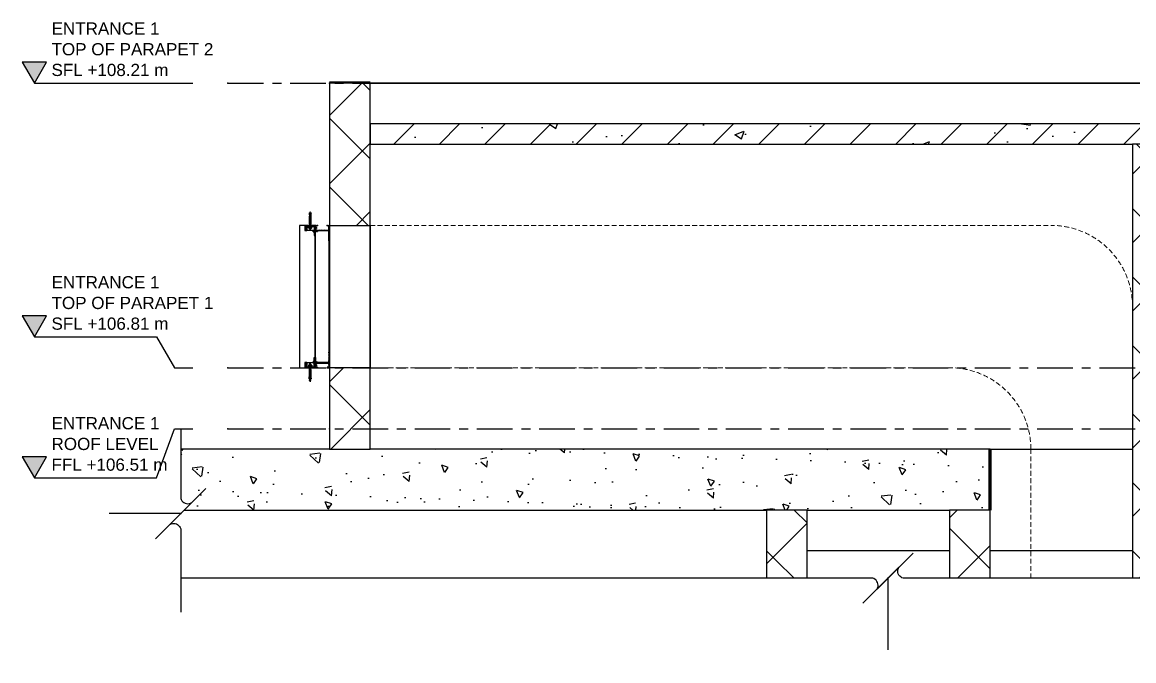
# Model space of a CAD drawing. Header units: millimetres. Extents: x -187664 to 435448, y -313239 to 299894.
# Drawn here: x 180851 to 186319, y 142500 to 145641 of the extents above; entities that cross this region are included whole.
import ezdxf

# ---------------------------------------------------------------- set-up
doc = ezdxf.new("R2010")
doc.units = ezdxf.units.MM
doc.set_wipeout_variables(frame=1)
for name, pattern in [('CENTER', [2, 1.25, -0.25, 0.25, -0.25]), ('DPA_Hidden 100', [7.2, 4.7, -2.5]), ('TA_GL_000.70000', [1.925, 0.7, -0.175, 0.175, -0.175, 0.7]), ('TA_HL_001.00000', [6.5, 3.55, -2.95])]:
    doc.linetypes.add(name, pattern=pattern)
doc.layers.add('000 - 0_SYM_DWG_BREAKER_DEF_SUB', color=7, linetype='Continuous', plot=False)
doc.layers.add('010 - ASPG_ACCESSORIES_DEF_SUB', color=7, linetype='Continuous', plot=False)
for name, color, linetype in [('000 - 0_SYM_DWG_BREAKER_MAIN_COLOR_1', 7, 'Continuous'), ('000 - 0_SYM_DWG_BREAKER_WIPEOUT_', 7, 'Continuous'), ('000 - 0_SYM_DWG_GRIDLINE_MAIN_COLOR_251', 7, 'Continuous'), ('000 - 0_SYM_DWG_LEVEL_MAIN_COLOR_2', 7, 'Continuous'), ('000 - 0_SYM_DWG_LEVEL_TEXT', 7, 'Continuous'), ('000 - CONCRETE_COL_HATCH_', 7, 'Continuous'), ('000 - CONCRETE_PRECAST_MAIN_COLOR_1', 7, 'Continuous'), ('000 - CONCRETE_PRECAST_WIPEOUT_', 7, 'Continuous'), ('000 - EXISTING_CONCRETE_CUT_COLOR_1', 7, 'Continuous'), ('000 - EXISTING_CONCRETE_CUT_COLOR_5', 7, 'Continuous'), ('000 - EXISTING_CONCRETE_MAIN_COLOR_1', 7, 'Continuous'), ('000 - GRID', 7, 'CENTER'), ('000 - STRUCTURE_STEEL_ACCESORIES_MAIN_COLOR_2', 7, 'Continuous'), ('000 - STRUCTURE_STEEL_ACCESORIES_WIPEOUT_', 7, 'Continuous'), ('010 - ASPG_ACCESSORIES_HATCH_', 7, 'Continuous'), ('010 - ASPG_ACCESSORIES_MAIN_COLOR_1', 7, 'Continuous'), ('010 - ASPG_ACCESSORIES_SUB_COLOR_2', 7, 'Continuous'), ('010 - ASPG_ACCESSORIES_SUB_COLOR_3', 7, 'Continuous'), ('010 - ASPG_ACCESSORIES_SYMBOL_', 7, 'Continuous'), ('010 - ASPG_EXTR_MAIN_COLOR_2', 7, 'Continuous'), ('010 - ASPG_EXTR_WIPEOUT_', 7, 'Continuous'), ('010 - ASPG_FASTERN_HIDDEN_', 7, 'Continuous'), ('010 - ASPG_FASTERN_MAIN_COLOR_1', 7, 'Continuous'), ('010 - ASPG_FASTERN_SUB_COLOR_1', 7, 'Continuous'), ('010 - ASPG_FASTERN_SUB_COLOR_2', 7, 'Continuous'), ('010 - ASPG_FASTERN_SYMBOL_', 7, 'Continuous'), ('010 - ASPG_FRAMING_CUT_COLOR_4', 7, 'Continuous'), ('010 - ASPG_FRAMING_HATCH_', 7, 'Continuous'), ('010 - ASPG_FRAMING_SUB_COLOR_2', 7, 'Continuous'), ('010 - ASPG_FRAMING_WIPEOUT_', 7, 'Continuous')]:
    doc.layers.add(name, color=color, linetype=linetype)
for name, color, linetype, lineweight in [('A-DETL', 7, 'Continuous', 70), ('A-FLOR-FNSH', 7, 'Continuous', 70), ('A-WALL', 7, 'Continuous', 35), ('SCREW', 7, 'Continuous', 5)]:
    doc.layers.add(name, color=color, linetype=linetype, lineweight=lineweight)
doc.styles.add('Arial_1', font='arial.ttf', dxfattribs={"height": 250})
doc.styles.add('TA', font='', dxfattribs={"height": 4.5})
doc.styles.get('TA').set_extended_font_data('Cordia New')
pattern_1 = [(45, (0, -114.67), (-168.38, 168.38), []), (135, (0, -114.67), (-168.38, -168.38), [])]

# ---------------------------------------------------------------- blocks, each defined once
blk = doc.blocks.new('*U5728')
at = {"layer": '000 - 0_SYM_DWG_LEVEL_MAIN_COLOR_2'}
blk.add_hatch(color=7, dxfattribs=at).paths.add_polyline_path([(-44.63, -6.91), (-47.62, -12.09), (-50.61, -6.91)])
at = {"color": 7}
blk.add_point((0, 0), dxfattribs=at)
at = {"layer": '000 - 0_SYM_DWG_GRIDLINE_MAIN_COLOR_251', "color": 7}
blk.add_lwpolyline([(-47.62, -12.09), (-17.62, -12.09), (-13.12, 0), (-8.62, 0)], dxfattribs=at)
at = {"layer": '000 - 0_SYM_DWG_LEVEL_MAIN_COLOR_2', "color": 7, "lineweight": 25}
for p, q in [((-44.63, -6.91), (-50.61, -6.91)), ((-50.61, -6.91), (-47.62, -12.09)), ((-47.62, -12.09), (-44.63, -6.91))]:
    blk.add_line(p, q, dxfattribs=at)
at = {"layer": '000 - 0_SYM_DWG_LEVEL_TEXT', "color": 7, "style": 'Arial_1'}
for tag, p in [('LV_NAME_1', (-43.4, -0.16)), ('LV_NAME_2', (-43.41, -5.25)), ('LV_NAME_3', (-43.42, -10.34))]:
    blk.add_attdef(tag, p, '', height=3, dxfattribs=at)
blk = doc.blocks.new('*U5727')
at = {"layer": '000 - 0_SYM_DWG_LEVEL_MAIN_COLOR_2'}
blk.add_hatch(color=7, dxfattribs=at).paths.add_polyline_path([(-44.63, 12.77), (-47.62, 7.6), (-50.61, 12.77)])
at = {"color": 7}
blk.add_point((0, 0), dxfattribs=at)
at = {"layer": '000 - 0_SYM_DWG_GRIDLINE_MAIN_COLOR_251', "color": 7}
blk.add_lwpolyline([(-47.62, 7.6), (-17.62, 7.6), (-13.12, 0), (-8.62, 0)], dxfattribs=at)
at = {"layer": '000 - 0_SYM_DWG_LEVEL_MAIN_COLOR_2', "color": 7, "lineweight": 25}
for p, q in [((-44.63, 12.77), (-50.61, 12.77)), ((-50.61, 12.77), (-47.62, 7.6)), ((-47.62, 7.6), (-44.63, 12.77))]:
    blk.add_line(p, q, dxfattribs=at)
at = {"layer": '000 - 0_SYM_DWG_LEVEL_TEXT', "color": 7, "style": 'Arial_1'}
for tag, p in [('LV_NAME_1', (-43.4, 19.52)), ('LV_NAME_2', (-43.41, 14.43)), ('LV_NAME_3', (-43.42, 9.34))]:
    blk.add_attdef(tag, p, '', height=3, dxfattribs=at)
blk = doc.blocks.new('*U5726')
at = {"layer": '000 - 0_SYM_DWG_LEVEL_MAIN_COLOR_2'}
blk.add_hatch(color=7, dxfattribs=at).paths.add_polyline_path([(-44.63, 5.18), (-47.62, 0), (-50.61, 5.18)])
at = {"color": 7}
blk.add_point((0, 0), dxfattribs=at)
at = {"layer": '000 - 0_SYM_DWG_GRIDLINE_MAIN_COLOR_251', "color": 7}
blk.add_lwpolyline([(-47.62, 0), (-17.62, 0), (-13.12, 0), (-8.62, 0)], dxfattribs=at)
at = {"layer": '000 - 0_SYM_DWG_LEVEL_MAIN_COLOR_2', "color": 7, "lineweight": 25}
for p, q in [((-44.63, 5.18), (-50.61, 5.18)), ((-50.61, 5.18), (-47.62, 0)), ((-47.62, 0), (-44.63, 5.18))]:
    blk.add_line(p, q, dxfattribs=at)
at = {"layer": '000 - 0_SYM_DWG_LEVEL_TEXT', "color": 7, "style": 'Arial_1'}
for tag, p in [('LV_NAME_1', (-43.4, 11.92)), ('LV_NAME_2', (-43.41, 6.83)), ('LV_NAME_3', (-43.42, 1.74))]:
    blk.add_attdef(tag, p, '', height=3, dxfattribs=at)
blk = doc.blocks.new('*U5652')
at = {"layer": '000 - 0_SYM_DWG_GRIDLINE_MAIN_COLOR_251', "color": 7, "linetype": 'ByBlock', "ltscale": 5}
blk.add_line((10, 0), (-134, 0), dxfattribs=at)
at = {"layer": '000 - 0_SYM_DWG_GRIDLINE_MAIN_COLOR_251', "color": 7}
blk.add_point((0, 0), dxfattribs=at)
at = {"color": 7, "style": 'TA', "flags": 1}
blk.add_attdef('LOCATION', (6, -6), '', height=4.5, rotation=270, dxfattribs=at)
blk = doc.blocks.new('W-1-PP18-ST-ENT1_20260612-020548_SECTION_B1_DIMS')
at = {"color": 7, "xscale": 20, "yscale": 20, "zscale": 20}
for name, p, values in [('*U5726', (-9189.7, 108210), {'LV_NAME_1': 'ENTRANCE 1', 'LV_NAME_2': 'TOP OF PARAPET 2', 'LV_NAME_3': 'SFL +108.21 m'}), ('*U5727', (-9189.7, 106810), {'LV_NAME_1': 'ENTRANCE 1', 'LV_NAME_2': 'TOP OF PARAPET 1', 'LV_NAME_3': 'SFL +106.81 m'}), ('*U5728', (-9189.7, 106510), {'LV_NAME_1': 'ENTRANCE 1', 'LV_NAME_2': 'ROOF LEVEL', 'LV_NAME_3': 'FFL +106.51 m'})]:
    blk.add_blockref(name, p, dxfattribs=at).add_auto_attribs(values)
at = {"layer": '000 - GRID', "color": 7, "linetype": 'TA_GL_000.70000', "xscale": 50.00000000000004, "yscale": 50.00000000000004, "zscale": 50.00000000000004, "rotation": 180}
for p in [(-8689.7, 108210), (-8689.7, 106810), (-8689.7, 106510)]:
    blk.add_blockref('*U5652', p, dxfattribs=at)
blk = doc.blocks.new('*U5665')
at = {"color": 7}
blk.add_wipeout([(0, 0), (200, 0), (200, 700), (0, 700)], dxfattribs=at).dxf.layer = '000 - CONCRETE_PRECAST_WIPEOUT_'
at = {"layer": '000 - CONCRETE_COL_HATCH_'}
h = blk.add_hatch(dxfattribs=at)
h.set_pattern_fill('ANSI37', scale=1.5)
h.set_pattern_definition([(45, (0, 200), (-168.38, 168.38), []), (135, (0, 200), (-168.38, -168.38), [])])
h.paths.add_polyline_path([(0, 0), (200, 0), (200, 700), (0, 700)])
at = {"layer": '000 - CONCRETE_PRECAST_MAIN_COLOR_1', "color": 7}
blk.add_lwpolyline([(0, 0), (200, 0), (200, 700), (0, 700)], close=True, dxfattribs=at)
blk = doc.blocks.new('*U5666')
at = {"color": 7}
blk.add_wipeout([(0, 0), (200, 0), (200, 400), (0, 400)], dxfattribs=at).dxf.layer = '000 - CONCRETE_PRECAST_WIPEOUT_'
at = {"layer": '000 - CONCRETE_COL_HATCH_'}
h = blk.add_hatch(dxfattribs=at)
h.set_pattern_fill('ANSI37', scale=1.5)
h.set_pattern_definition([(45, (0, -100), (-168.38, 168.38), []), (135, (0, -100), (-168.38, -168.38), [])])
h.paths.add_polyline_path([(0, 0), (200, 0), (200, 400), (0, 400)])
at = {"layer": '000 - CONCRETE_PRECAST_MAIN_COLOR_1', "color": 7}
blk.add_lwpolyline([(0, 0), (200, 0), (200, 400), (0, 400)], close=True, dxfattribs=at)
blk = doc.blocks.new('*U5667')
at = {"color": 7}
blk.add_wipeout([(0, 0), (200, 0), (200, 2185.3), (0, 2185.3)], dxfattribs=at).dxf.layer = '000 - CONCRETE_PRECAST_WIPEOUT_'
at = {"layer": '000 - CONCRETE_COL_HATCH_'}
h = blk.add_hatch(dxfattribs=at)
h.set_pattern_fill('ANSI37', scale=1.5)
h.set_pattern_definition([(45, (0, 1685.33), (-168.38, 168.38), []), (135, (0, 1685.33), (-168.38, -168.38), [])])
h.paths.add_polyline_path([(0, 0), (200, 0), (200, 2185.3), (0, 2185.3)])
at = {"layer": '000 - CONCRETE_PRECAST_MAIN_COLOR_1', "color": 7}
blk.add_lwpolyline([(0, 0), (200, 0), (200, 2185.3), (0, 2185.3)], close=True, dxfattribs=at)
blk = doc.blocks.new('*U5668')
at = {"color": 7}
blk.add_wipeout([(0, 0), (5000, 0), (5000, 100), (0, 100)], dxfattribs=at).dxf.layer = '000 - CONCRETE_PRECAST_WIPEOUT_'
at = {"layer": '000 - CONCRETE_COL_HATCH_'}
h = blk.add_hatch(dxfattribs=at)
h.set_pattern_fill('ANSI31')
h.set_pattern_definition([(45, (1531882.3, 694778.04), (-112.253202, 112.253202), [])])
h.paths.add_polyline_path([(0, 0), (5000, 0), (5000, 100), (0, 100)])
h = blk.add_hatch(dxfattribs=at)
h.set_pattern_fill('AR-CONC', scale=0.05)
h.set_pattern_definition([(50, (1531882.3, 695178.04), (455.46167, -39.84771), [47.625, -523.875]), (355, (1531882.3, 695178.04), (-88.10855, 477.64211), [38.1, -419.10146]), (100.451445, (1531920.25, 695174.7), (367.35312, 437.79438), [40.47502, -445.22561]), (46.1842, (1531882.3, 695305.04), (677.6976, -105.10582), [71.4375, -785.8125]), (96.635558, (1531938.8, 695296.3), (593.51034, 618.5653), [60.71256, -667.83902]), (351.18415, (1531882.3, 695305.04), (593.51034, 618.5653), [57.14992, -628.64933]), (21, (1531945.8, 695273.3), (379.03598, -255.662995), [47.625, -523.875]), (326, (1531945.8, 695273.3), (154.50507, 460.46992), [38.1, -419.1]), (71.451445, (1531977.4, 695252), (533.54105, 204.80692), [40.47502, -445.22484]), (37.5, (1531882.3, 695178.04), (7.721508, 211.387597), [0, -414.02, 0, -425.45, 0, -420.6875]), (7.5, (1531882.3, 695178.04), (167.049156, 250.451437), [0, -242.57, 0, -404.495, 0, -160.3375]), (327.5, (1531740.69, 695178.04), (338.976488, -14.32186), [0, -158.75, 0, -495.3, 0, -657.225]), (317.5, (1531677.2, 695178.04), (370.322953, 63.56623), [0, -206.375, 0, -328.93, 0, -466.725])])
h.paths.add_polyline_path([(0, 0), (5000, 0), (5000, 100), (0, 100)])
at = {"layer": '000 - CONCRETE_PRECAST_MAIN_COLOR_1', "color": 7}
blk.add_lwpolyline([(0, 0), (5000, 0), (5000, 100), (0, 100)], close=True, dxfattribs=at)
blk = doc.blocks.new('*U5660')
at = {"color": 7}
blk.add_wipeout([(0, 0), (200, 0), (200, 385.3), (0, 385.3)], dxfattribs=at).dxf.layer = '000 - CONCRETE_PRECAST_WIPEOUT_'
at = {"layer": '000 - CONCRETE_COL_HATCH_'}
h = blk.add_hatch(dxfattribs=at)
h.set_pattern_fill('ANSI37', scale=1.5)
h.set_pattern_definition(pattern_1)
h.paths.add_polyline_path([(0, 0), (200, 0), (200, 385.3), (0, 385.3)])
at = {"layer": '000 - CONCRETE_PRECAST_MAIN_COLOR_1', "color": 7}
blk.add_lwpolyline([(0, 0), (200, 0), (200, 385.3), (0, 385.3)], close=True, dxfattribs=at)
blk = doc.blocks.new('*U5661')
at = {"color": 7}
blk.add_wipeout([(0, 0), (200, 0), (200, 385.3), (0, 385.3)], dxfattribs=at).dxf.layer = '000 - CONCRETE_PRECAST_WIPEOUT_'
at = {"layer": '000 - CONCRETE_COL_HATCH_'}
h = blk.add_hatch(dxfattribs=at)
h.set_pattern_fill('ANSI37', scale=1.5)
h.set_pattern_definition(pattern_1)
h.paths.add_polyline_path([(0, 0), (200, 0), (200, 385.3), (0, 385.3)])
at = {"layer": '000 - CONCRETE_PRECAST_MAIN_COLOR_1', "color": 7}
blk.add_lwpolyline([(0, 0), (200, 0), (200, 385.3), (0, 385.3)], close=True, dxfattribs=at)
blk = doc.blocks.new('W-1-PP18-ST-ENT1_20260612-021113_SECTION_B1_ST')
at = {"layer": '000 - CONCRETE_COL_HATCH_'}
h = blk.add_hatch(dxfattribs=at)
h.set_pattern_fill('AR-CONC', scale=0.1)
h.set_pattern_definition([(140, (3461526.8, 2830664.14), (31.878171, 364.369338), [38.1, -419.1]), (85, (3461526.8, 2830664.14), (-382.11369, -70.486843), [30.48, -335.281168]), (190.451445, (3461529.45, 2830694.5), (-350.235504, 293.882494), [32.380018, -356.18049]), (136.1842, (3461425.2, 2830664.14), (84.084656, 542.15808), [57.15, -628.65]), (186.635558, (3461432.2, 2830709.3), (-494.85225, 474.80827), [48.570046, -534.271216]), (81.184151, (3461425.2, 2830664.14), (-494.85225, 474.80827), [45.719934, -502.919464]), (111, (3461450.6, 2830714.94), (204.530396, 303.228783), [38.1, -419.1]), (56, (3461450.6, 2830714.94), (-368.375932, 123.604057), [30.48, -335.28]), (161.451445, (3461467.64, 2830740.2), (-163.845538, 426.832839), [32.380018, -356.179875]), (127.5, (3461526.8, 2830664.14), (-169.1100777, 6.1772065), [0, -331.216, 0, -340.36, 0, -336.55]), (97.5, (3461526.8, 2830664.14), (-200.36115, 133.639325), [0, -194.056, 0, -323.596, 0, -128.27]), (57.5, (3461526.8, 2830550.86), (11.457488, 271.1811903), [0, -127, 0, -396.24, 0, -525.78]), (47.5, (3461526.8, 2830500.06), (-50.852982, 296.258363), [0, -165.1, 0, -263.144, 0, -373.38])])
h.paths.add_polyline_path([(-9422, 106110), (-5439.7, 106110), (-5439.7, 106410), (-9422, 106410)])
at = {"layer": '000 - EXISTING_CONCRETE_CUT_COLOR_5', "color": 7}
blk.add_lwpolyline([(-9422, 106110), (-5439.7, 106110), (-5439.7, 106410), (-9422, 106410)], close=True, dxfattribs=at)
at = {"layer": 'A-FLOR-FNSH', "color": 7, "lineweight": 35}
blk.add_line((-8489.7, 108010), (-8489.7, 107910), dxfattribs=at)
at = {"layer": 'A-FLOR-FNSH', "color": 7}
blk.add_line((-5439.7, 106110), (-5439.7, 106410), dxfattribs=at)
at = {"layer": 'A-WALL', "color": 7}
for p, q in [((-8689.7, 106810), (-8689.7, 107510)), ((-8489.7, 107510), (-8489.7, 106810))]:
    blk.add_line(p, q, dxfattribs=at)
at = {"layer": '000 - EXISTING_CONCRETE_CUT_COLOR_1', "color": 7}
for name, p in [('*U5665', (-8689.7, 107510)), ('*U5666', (-8689.7, 106410)), ('*U5660', (-6540.3, 105724.7)), ('*U5661', (-5640.3, 105724.7))]:
    blk.add_blockref(name, p, dxfattribs=at)
at = {"layer": '000 - EXISTING_CONCRETE_CUT_COLOR_5', "color": 7}
blk.add_blockref('*U5668', (-8489.7, 107910), dxfattribs=at)
at = {"layer": '000 - EXISTING_CONCRETE_CUT_COLOR_1', "color": 7}
blk.add_blockref('*U5667', (-4739.7, 105724.7), dxfattribs=at)
blk = doc.blocks.new('000_ASPG_TYP_FILES_20260218-010703_FRAME_EXTR_HONLIZONTAL')
at = {"layer": '010 - ASPG_FRAMING_HATCH_'}
h = blk.add_hatch(dxfattribs=at)
h.set_pattern_fill('ANSI32', scale=0.1)
edge = h.paths.add_edge_path()
edge.add_line((74.7, 2), (25, 2))
edge.add_line((25, 2), (25, 67))
edge.add_arc((24.7, 67), 0.3, 0, 90)
edge.add_line((24.7, 67.3), (0.3, 67.3))
edge.add_arc((0.3, 67), 0.3, 90, 180)
edge.add_line((0, 67), (0, 57.6))
edge.add_arc((0.3, 57.6), 0.3, 180, 270)
edge.add_line((0.3, 57.3), (1.7, 57.3))
edge.add_arc((1.7, 57.6), 0.3, 270, 360)
edge.add_line((2, 57.6), (2, 65))
edge.add_arc((2.3, 65), 0.3, 90, 180, ccw=False)
edge.add_line((2.3, 65.3), (22.7, 65.3))
edge.add_arc((22.7, 65), 0.3, 0, 90, ccw=False)
edge.add_line((23, 65), (23, 49))
edge.add_line((23, 49), (23.5, 48.5))
edge.add_line((23.5, 48.5), (23, 48))
edge.add_line((23, 48), (23, 22.3))
edge.add_line((23, 22.3), (23.5, 21.8))
edge.add_line((23.5, 21.8), (23, 21.3))
edge.add_line((23, 21.3), (23, 2.3))
edge.add_arc((22.7, 2.3), 0.3, -90, 0, ccw=False)
edge.add_line((22.7, 2), (2.3, 2))
edge.add_arc((2.3, 2.3), 0.3, 180, 270, ccw=False)
edge.add_line((2, 2.3), (2, 9.7))
edge.add_arc((1.7, 9.7), 0.3, 0, 90)
edge.add_line((1.7, 10), (0.3, 10))
edge.add_arc((0.3, 9.7), 0.3, 90, 180)
edge.add_line((0, 9.7), (0, 0.3))
edge.add_arc((0.3, 0.3), 0.3, 180, 270)
edge.add_line((0.3, 0), (74.7, 0))
at = {"layer": '010 - ASPG_ACCESSORIES_DEF_SUB', "color": 7}
for p in [(0, 67.3), (0, 57.3), (25, 67.3), (25, 67.3), (0, 10), (0, 10), (0, 0), (75, 2), (75, 0)]:
    blk.add_point(p, dxfattribs=at)
at = {"layer": '010 - ASPG_FRAMING_CUT_COLOR_4', "color": 7}
blk.add_line((75, 0.3), (75, 1.7), dxfattribs=at)
blk.add_lwpolyline([(74.7, 2), (25, 2), (25, 67, 0.414214), (24.7, 67.3), (0.3, 67.3, 0.414214), (0, 67), (0, 57.6, 0.414214), (0.3, 57.3), (1.7, 57.3, 0.414214), (2, 57.6), (2, 65, -0.414214), (2.3, 65.3), (22.7, 65.3, -0.414214), (23, 65), (23, 49), (23.5, 48.5), (23, 48), (23, 22.3), (23.5, 21.8), (23, 21.3), (23, 2.3, -0.414214), (22.7, 2), (2.3, 2, -0.414214), (2, 2.3), (2, 9.7, 0.414214), (1.7, 10), (0.3, 10, 0.414214), (0, 9.7), (0, 0.3, 0.414214), (0.3, 0), (74.7, 0)], format="xyb", dxfattribs=at)
for centre, start, end in [((0.3, 57.6), 180, 270), ((1.7, 57.6), 270, 0), ((2.3, 65), 90, 180), ((0.3, 9.7), 90, 180), ((0.3, 0.3), 180, 270), ((1.7, 9.7), 0, 90), ((2.3, 2.3), 180, 270), ((22.7, 2.3), 270, 0), ((74.7, 1.7), 0, 90), ((74.7, 0.3), 270, 0)]:
    blk.add_arc(centre, 0.3, start, end, dxfattribs=at)
blk = doc.blocks.new('PZG35-9D5')
at = {"layer": '010 - ASPG_FASTERN_SUB_COLOR_1', "color": 7}
for p, q in [((-1.4, 0), (-1.4, -1.1)), ((1.4, 0), (1.4, -0.6)), ((-1.9, -1.4), (1.9, -0.9)), ((-1.9, -1.4), (-1.4, -1.1)), ((-1.9, -1.4), (-1.4, -1.7)), ((-1.9, -2.7), (1.9, -2.2)), ((-1.9, -2.7), (-1.4, -2.4)), ((-1.9, -2.7), (-1.4, -3)), ((-1.9, -4), (-1.4, -3.7)), ((-1.9, -4), (-1, -3.9)), ((-1.9, -4), (-1.4, -4.3)), ((-1.4, -1.1), (1.4, -0.6)), ((-1.4, -1.7), (1.4, -1.2)), ((-1.4, -1.7), (-1.4, -2.4)), ((-1.4, -2.4), (1.4, -1.9)), ((-1.4, -3), (1.4, -2.5)), ((-1.4, -3), (-1.4, -3.7)), ((-1.4, -3.7), (-0.8, -3.6)), ((-1.4, -4.3), (-1.4, -8.1)), ((-1.4, -4.3), (-1.2, -4.3)), ((0, -9.5), (-1.4, -8.1)), ((0, -9.5), (1.4, -8.1)), ((0.6, -3.3), (1.4, -3.2)), ((0.7, -3.7), (1.9, -3.5)), ((0.7, -3.9), (1.4, -3.8)), ((0.7, -4.6), (1.4, -4.5)), ((0.7, -5), (1.9, -4.8)), ((0.7, -5.2), (1.4, -5.1)), ((1.9, -0.9), (1.4, -0.6)), ((1.9, -0.9), (1.4, -1.2)), ((1.4, -1.2), (1.4, -1.9)), ((1.9, -2.2), (1.4, -1.9)), ((1.9, -2.2), (1.4, -2.5)), ((1.4, -2.5), (1.4, -3.2)), ((1.9, -3.5), (1.4, -3.2)), ((1.9, -3.5), (1.4, -3.8)), ((1.4, -3.8), (1.4, -4.5)), ((1.9, -4.8), (1.4, -4.5)), ((1.9, -4.8), (1.4, -5.1)), ((1.4, -5.1), (1.4, -8.1))]:
    blk.add_line(p, q, dxfattribs=at)
blk.add_lwpolyline([(0, -9.5), (0.7, -5.2), (0.7, -3.6, 0.417657), (0.4, -3.3, 0.108102), (-0.8, -3.6), (-1.4, -4.7)], format="xyb", dxfattribs=at)
at = {"layer": '010 - ASPG_FASTERN_SYMBOL_', "color": 7}
blk.add_line((0, 3.7), (0, -10.5), dxfattribs=at)
blk = doc.blocks.new('*U4741')
at = {"layer": '010 - ASPG_FASTERN_MAIN_COLOR_1', "color": 7}
blk.add_lwpolyline([(3, 1.8, 0.09906), (0.8, 2.5), (0.8, 2.3), (-0.8, 2.3), (-0.8, 2.5, 0.09906), (-3, 1.8, 0.266588), (-3.5, 1), (-3.5, 0.2, 0.414214), (-3.3, 0), (3.3, 0, 0.414214), (3.5, 0.2), (3.5, 1, 0.266588)], format="xyb", close=True, dxfattribs=at)
at = {"layer": 'SCREW', "color": 7}
blk.add_blockref('PZG35-9D5', (0, 0), dxfattribs=at)
blk = doc.blocks.new('000_ASPG_TYP_FILES_BK_FOR_ASPG_LOUVERS_SIDE_VIEW')
at = {"color": 7}
blk.add_point((0, 0), dxfattribs=at)
at = {"layer": '010 - ASPG_ACCESSORIES_MAIN_COLOR_1', "color": 7}
blk.add_line((2.8, -12.5), (2.8, 12.5), dxfattribs=at)
for points in [[(43.2, -12.5), (0.8, -12.5), (0.8, 12.5), (43.2, 12.5)], [(52.5, 12.5), (43.2, 12.5), (43.2, -12.5), (52.5, -12.5)]]:
    blk.add_lwpolyline(points, close=True, dxfattribs=at)
at = {"layer": '010 - ASPG_ACCESSORIES_SUB_COLOR_3', "color": 7}
for p, q in [((43.5, -12.5), (43.5, 12.5)), ((43.8, -12.5), (43.8, 12.5)), ((44.3, -12.5), (44.3, 12.5)), ((45, -12.5), (45, 12.5)), ((45.8, -12.5), (45.8, 12.5)), ((46.7, -12.5), (46.7, 12.5)), ((47.6, -12.5), (47.6, 12.5)), ((48.6, -12.5), (48.6, 12.5)), ((50.6, -12.5), (50.6, 12.5)), ((51.4, -12.5), (51.4, 12.5)), ((52.1, -12.5), (52.1, 12.5)), ((52.5, -12.5), (52.5, 12.5))]:
    blk.add_line(p, q, dxfattribs=at)
at = {"layer": 'SCREW', "color": 7, "rotation": 270}
blk.add_blockref('*U4741', (2.8, 0), dxfattribs=at)
blk = doc.blocks.new('*U5735')
at = {"layer": '010 - ASPG_ACCESSORIES_SUB_COLOR_2', "color": 7}
for p, q in [((-2.1, -1.5), (-2.1, 0)), ((2.1, -1), (2.1, 0)), ((-2.7, -1.9), (2.7, -1.4)), ((-2.7, -1.9), (-2.1, -1.5)), ((-2.7, -1.9), (-2.1, -2.3)), ((-2.7, -3.7), (2.7, -3.2)), ((-2.7, -3.7), (-2.1, -3.3)), ((-2.7, -3.7), (-2.1, -4.1)), ((-2.7, -5.5), (2.7, -5)), ((-2.7, -5.5), (2.7, -5)), ((-2.7, -5.5), (-2.1, -5.1)), ((-2.7, -5.5), (-2.1, -5.1)), ((-2.7, -5.5), (-2.1, -5.9)), ((-2.7, -5.5), (-2.1, -5.9)), ((-2.7, -7.3), (2.7, -6.8)), ((-2.7, -7.3), (-2.1, -6.9)), ((-2.7, -7.3), (-2.1, -7.7)), ((-2.7, -9.1), (-2.1, -8.7)), ((-2.7, -9.1), (-1.6, -9)), ((-2.7, -9.1), (-2.1, -9.5)), ((-2.7, -10.9), (-2.1, -10.5)), ((-2.7, -10.9), (-1.8, -10.8)), ((-2.7, -10.9), (-2.1, -11.3)), ((-2.1, -1.5), (2.1, -1)), ((-2.1, -2.3), (2.1, -1.8)), ((-2.1, -3.3), (-2.1, -2.3)), ((-2.1, -3.3), (2.1, -2.8)), ((-2.1, -4.1), (2.1, -3.6)), ((-2.1, -5.1), (-2.1, -4.1)), ((-2.1, -5.1), (2.1, -4.6)), ((-2.1, -5.1), (2.1, -4.6)), ((-2.1, -5.9), (2.1, -5.4)), ((-2.1, -5.9), (2.1, -5.4)), ((-2.1, -6.9), (-2.1, -5.9)), ((-2.1, -6.9), (-2.1, -5.9)), ((-2.1, -6.9), (2.1, -6.4)), ((-2.1, -7.7), (2.1, -7.2)), ((-2.1, -8.7), (-2.1, -7.7)), ((-2.1, -8.7), (-1.1, -8.6)), ((-2.1, -9.5), (-1.6, -9.4)), ((-2.1, -10.5), (-2.1, -9.5)), ((-2.1, -10.5), (-1.8, -10.5)), ((-2.1, -11.3), (-1.9, -11.2)), ((-2.1, -12.4), (-2.1, -11.3)), ((-2.1, -12.4), (-2.1, -15.6)), ((0, -17.2), (-2.1, -15.6)), ((0, -17.2), (2.1, -15.6)), ((0.4, -8.4), (2.1, -8.2)), ((0.7, -8.8), (2.7, -8.6)), ((0.7, -9.1), (2.1, -9)), ((0.7, -10.2), (2.1, -10)), ((0.7, -10.6), (2.7, -10.4)), ((0.7, -10.9), (2.1, -10.8)), ((2.7, -1.4), (2.1, -1)), ((2.7, -1.4), (2.1, -1.8)), ((2.1, -2.8), (2.1, -1.8)), ((2.7, -3.2), (2.1, -2.8)), ((2.7, -3.2), (2.1, -3.6)), ((2.1, -4.6), (2.1, -3.6)), ((2.7, -5), (2.1, -4.6)), ((2.7, -5), (2.1, -4.6)), ((2.7, -5), (2.1, -5.4)), ((2.7, -5), (2.1, -5.4)), ((2.1, -6.4), (2.1, -5.4)), ((2.1, -6.4), (2.1, -5.4)), ((2.7, -6.8), (2.1, -6.4)), ((2.7, -6.8), (2.1, -7.2)), ((2.1, -8.2), (2.1, -7.2)), ((2.7, -8.6), (2.1, -8.2)), ((2.7, -8.6), (2.1, -9)), ((2.1, -10), (2.1, -9)), ((2.7, -10.4), (2.1, -10)), ((2.7, -10.4), (2.1, -10.8)), ((2.1, -10.8), (2.1, -15.6))]:
    blk.add_line(p, q, dxfattribs=at)
blk.add_lwpolyline([(0, -17.2), (0.7, -11.5), (0.7, -8.7, 0.417657), (0.4, -8.4, 0.070993), (-1.5, -8.7), (-2.1, -12.4)], format="xyb", dxfattribs=at)
at = {"layer": '010 - ASPG_ACCESSORIES_SYMBOL_', "color": 7, "linetype": 'CENTER'}
blk.add_line((0, 6.1), (0, -18.2), dxfattribs=at)
at = {"layer": '010 - ASPG_FASTERN_MAIN_COLOR_1', "color": 7}
for p, q in [((-5.5, 0.5), (-5.5, 0)), ((5.5, 0), (-5.5, 0)), ((-5.2, 0.9), (-4.2, 1.2)), ((5.2, 0.9), (-5.2, 0.9)), ((-4.2, 5), (-4.2, 1.2)), ((4.2, 1.2), (-4.2, 1.2)), ((3.1, 5.5), (-3.1, 5.5)), ((-2.6, 0.9), (-2.1, 1.2)), ((-2.1, 5), (-2.1, 1.2)), ((2.1, 5), (2.1, 1.2)), ((2.4, 0.9), (2.1, 1.2)), ((4.2, 5), (4.2, 1.2)), ((5.2, 0.9), (4.2, 1.2)), ((5.5, 0.5), (5.5, 0))]:
    blk.add_line(p, q, dxfattribs=at)
for centre, radius, start, end in [((-5.2, 0.5), 0.3, 90, 180), ((-3.1, 3.9), 1.56, 48.0171, 131.9829), ((0, -0.2), 5.63, 68.2799, 111.7201), ((3.1, 3.9), 1.56, 48.0171, 131.9829), ((5.2, 0.5), 0.3, 0, 90)]:
    blk.add_arc(centre, radius, start, end, dxfattribs=at)
blk = doc.blocks.new('000_ASPG_TYP_FILES_EXPANSION_BOLT_1')
at = {"layer": '010 - ASPG_FASTERN_HIDDEN_', "color": 7, "linetype": 'CENTER'}
blk.add_line((-15.3, 0), (74.9, 0), dxfattribs=at)
at = {"layer": '010 - ASPG_FASTERN_MAIN_COLOR_1', "color": 7}
for p, q in [((-8, 7.2), (-7.4, 7.9)), ((-8, 7.2), (-8, -7.2)), ((-7.4, 7.9), (-2.2, 7.9)), ((-7.4, 3.9), (-2.2, 3.9)), ((-1.6, 7.2), (-2.2, 7.9)), ((-1.6, 7.2), (-1.6, -7.2)), ((-7.4, -7.9), (-8, -7.2)), ((-7.4, -3.9), (-2.2, -3.9)), ((-7.4, -7.9), (-2.2, -7.9)), ((-2.2, -7.9), (-1.6, -7.2))]:
    blk.add_line(p, q, dxfattribs=at)
blk.add_lwpolyline([(-1.6, -8.4), (0, -8.4), (0, 8.4), (-1.6, 8.4)], close=True, dxfattribs=at)
for centre, radius, start, end in [((-4.7, 5.9), 3.33, 143.8846, 216.1154), ((4.4, 0), 12.4, 161.4826, 198.5174), ((-4.9, 5.9), 3.33, 323.8846, 36.1154), ((-14, 0), 12.4, 341.4826, 18.5174), ((-4.7, -5.9), 3.33, 143.8846, 216.1154), ((-4.9, -5.9), 3.33, 323.8846, 36.1154)]:
    blk.add_arc(centre, radius, start, end, dxfattribs=at)
at = {"layer": '010 - ASPG_FASTERN_SUB_COLOR_2', "color": 7}
for p, q in [((-13, 2), (-12.2, 2.8)), ((-13, -2), (-13, 2)), ((-11.7, 2.8), (-12.2, -2.8)), ((-12.2, 2.8), (-11.7, 2.8)), ((-10.9, 4), (-11.7, 2.8)), ((-10.9, 4), (-11.6, -4)), ((-10.3, 2.8), (-10.9, 4)), ((-10.3, 2.8), (-10.8, -2.8)), ((-9.5, 4), (-10.3, 2.8)), ((-9.5, 4), (-10.2, -4)), ((-8.9, 2.8), (-9.5, 4)), ((-8.9, 2.8), (-9.4, -2.8)), ((-8.2, 4), (-8.9, 2.8)), ((-8.2, 4), (-8.8, -4)), ((0.7, 4), (-0.1, 2.8)), ((0.7, 4), (0, -4)), ((1.3, 2.8), (0.7, 4)), ((1.3, 2.8), (0.8, -2.8)), ((2, 4), (1.3, 2.8)), ((2, 4), (1.4, -4)), ((2.6, 2.8), (2, 4)), ((2.6, 2.8), (2.2, -2.8)), ((3.4, 4), (2.6, 2.8)), ((3.4, 4), (2.7, -4)), ((4, 2.8), (3.4, 4)), ((4, 2.8), (3.5, -2.8)), ((4.8, 4), (4, 2.8)), ((4.8, 4), (4.1, -4)), ((5.4, 2.8), (4.8, 4)), ((5.4, 2.8), (4.9, -2.8)), ((6.2, 4), (5.4, 2.8)), ((6.2, 4), (5.5, -4)), ((6.8, 2.8), (6.2, 4)), ((6.8, 2.8), (6.3, -2.8)), ((7.6, 4), (6.8, 2.8)), ((7.6, 4), (6.9, -4)), ((8.2, 2.8), (7.6, 4)), ((8.2, 2.8), (7.7, -2.8)), ((9, 4), (8.2, 2.8)), ((9, 4), (8.3, -4)), ((9.6, 2.8), (9, 4)), ((9.6, 2.8), (9.1, -2.8)), ((10.4, 4), (9.6, 2.8)), ((10.4, 4), (9.7, -4)), ((11, 2.8), (10.4, 4)), ((11, 2.8), (10.5, -2.8)), ((11.7, 4), (11, 2.8)), ((11.7, 4), (11.1, -4)), ((12.3, 2.8), (11.7, 4)), ((12.3, 2.8), (11.9, -2.8)), ((13.1, 4), (12.3, 2.8)), ((13.1, 4), (12.4, -4)), ((13.1, 4), (47.5, 4)), ((47.5, 3), (47.5, 4)), ((50.5, 3), (47.5, 3)), ((50.5, 4), (60.3, 4.6)), ((50.5, 2), (50.5, 4)), ((50.5, 2), (51.5, 2)), ((50.5, -4), (50.5, 1)), ((50.7, 1.2), (51, 1.2)), ((52, 0.2), (52, -0.7)), ((52.5, 1), (52.5, 0)), ((54.7, -0.3), (55.3, 1.3)), ((55, -1.1), (55.7, 0.8)), ((56.2, 2), (57.5, 2)), ((56.7, 1.4), (57.1, 1.4)), ((58.1, 0.5), (58.2, -0.8)), ((58.5, 1), (58.5, 0)), ((60.3, 4.6), (60.3, -1.1)), ((67.5, 4), (60.3, 3.3)), ((67.5, -4), (67.5, 4)), ((-13, -2), (-12.2, -2.8)), ((-11.6, -4), (-12.2, -2.8)), ((-10.8, -2.8), (-11.6, -4)), ((-10.2, -4), (-10.8, -2.8)), ((-9.4, -2.8), (-10.2, -4)), ((-8.8, -4), (-9.4, -2.8)), ((-8, -2.8), (-8.8, -4)), ((0.8, -2.8), (0, -4)), ((1.4, -4), (0.8, -2.8)), ((2.2, -2.8), (1.4, -4)), ((2.7, -4), (2.2, -2.8)), ((3.5, -2.8), (2.7, -4)), ((4.1, -4), (3.5, -2.8)), ((4.9, -2.8), (4.1, -4)), ((5.5, -4), (4.9, -2.8)), ((6.3, -2.8), (5.5, -4)), ((6.9, -4), (6.3, -2.8)), ((7.7, -2.8), (6.9, -4)), ((8.3, -4), (7.7, -2.8)), ((9.1, -2.8), (8.3, -4)), ((9.7, -4), (9.1, -2.8)), ((10.5, -2.8), (9.7, -4)), ((11.1, -4), (10.5, -2.8)), ((11.9, -2.8), (11.1, -4)), ((12.4, -4), (11.9, -2.8)), ((12.5, -4), (47.5, -4)), ((47.5, -4), (47.5, -3)), ((47.5, -3), (50.5, -3)), ((60.3, -4.7), (50.5, -4)), ((53, -1.7), (54.1, -1.7)), ((53.5, -1), (53.8, -1)), ((59.2, -1.7), (60.3, -1.7)), ((59.5, -1), (60.3, -1.1)), ((60.3, -1.7), (60.3, -4.7)), ((60.3, -3.3), (67.5, -4))]:
    blk.add_line(p, q, dxfattribs=at)
for centre, start, end in [((51, 0.2), 0, 121.9394), ((51.5, 1), 0, 90), ((56.2, 1), 90, 161.5651), ((56.7, 0.4), 90, 159.1163), ((57.1, 0.4), 3.0186, 90), ((57.5, 1), 0, 90), ((53, -0.7), 180, 270), ((53.5, 0), 180, 270), ((53.8, 0), 270, 341.5651), ((54.1, -0.7), 270, 339.1163), ((59.2, -0.7), 183.0186, 270), ((59.5, 0), 180, 267.8255)]:
    blk.add_arc(centre, 1, start, end, dxfattribs=at)
blk = doc.blocks.new('*U5745')
at = {"color": 7}
blk.add_wipeout([(-50, 5), (-5, 5), (-5, 50), (0, 50), (0, 0), (-50, 0)], dxfattribs=at).dxf.layer = '000 - STRUCTURE_STEEL_ACCESORIES_WIPEOUT_'
at = {"layer": '010 - ASPG_ACCESSORIES_HATCH_'}
h = blk.add_hatch(dxfattribs=at)
h.set_pattern_fill('ANSI32', scale=0.03)
h.set_pattern_definition([(45, (-2702421.3236, -137477.4248), (-2.0205576272, 2.0205576272), []), (45, (-2702419.9766, -137477.4248), (-2.0205576272, 2.0205576272), [])])
h.paths.add_polyline_path([(-50, 5), (-5, 5), (-5, 50), (0, 50), (0, 0), (-50, 0)])
at = {"layer": '000 - STRUCTURE_STEEL_ACCESORIES_MAIN_COLOR_2', "color": 7}
blk.add_lwpolyline([(-50, 5), (-5, 5), (-5, 50), (0, 50), (0, 0), (-50, 0)], close=True, dxfattribs=at)
at = {"color": 7}
for name, p, rotation in [('000_ASPG_TYP_FILES_EXPANSION_BOLT_1', (-25, 5), 270), ('*U5735', (-5, 27.5), 90.00000000000001)]:
    blk.add_blockref(name, p, dxfattribs=dict(at, rotation=rotation))
blk = doc.blocks.new('*U5843')
at = {"color": 7}
blk.add_wipeout([(675, 2), (25, 2), (25, 67.3), (675, 67.3)], dxfattribs=at).dxf.layer = '010 - ASPG_FRAMING_WIPEOUT_'
blk.add_blockref('000_ASPG_TYP_FILES_20260218-010703_FRAME_EXTR_HONLIZONTAL', (0, 0), dxfattribs=at)
at = {"color": 7, "xscale": -1}
blk.add_blockref('000_ASPG_TYP_FILES_20260218-010703_FRAME_EXTR_HONLIZONTAL', (700, 0), dxfattribs=at)
at = {"color": 7}
blk.add_wipeout([(700, 67.8), (700, 146.8), (0, 146.8), (0, 67.8)], dxfattribs=at).dxf.layer = '010 - ASPG_EXTR_WIPEOUT_'
blk.add_point((25, 67.3), dxfattribs=at)
at = {"layer": '010 - ASPG_EXTR_MAIN_COLOR_2', "color": 7}
blk.add_lwpolyline([(700, 69.8), (700, 146.8), (0, 146.8), (0, 69.8)], close=True, dxfattribs=at)
at = {"layer": '010 - ASPG_FRAMING_SUB_COLOR_2', "color": 7}
blk.add_lwpolyline([(675, 2), (25, 2), (25, 67.3), (675, 67.3)], close=True, dxfattribs=at)
at = {"color": 7, "rotation": 90}
for p in [(12.5, 67.3), (687.5, 67.3)]:
    blk.add_blockref('000_ASPG_TYP_FILES_BK_FOR_ASPG_LOUVERS_SIDE_VIEW', p, dxfattribs=at)
at = {"color": 7, "rotation": 270}
blk.add_blockref('*U5745', (0, 69), dxfattribs=at)
at = {"color": 7, "xscale": -1, "rotation": 90}
blk.add_blockref('*U5745', (700, 68.5), dxfattribs=at)
blk = doc.blocks.new('*U5676')
at = {"color": 7}
blk.add_wipeout([(17.63, -180), (0, -180), (0, -3.75), (-0.11, -3.43), (-0.29, -3.15), (-0.51, -2.9), (-0.78, -2.69), (-1.09, -2.54), (-1.41, -2.45), (-1.75, -2.42), (-2.08, -2.46), (-2.4, -2.56), (-2.7, -2.71), (0, 0), (2.69, 2.69), (2.39, 2.54), (2.07, 2.45), (1.73, 2.42), (1.4, 2.46), (1.08, 2.55), (0.78, 2.7), (0.52, 2.9), (0.29, 3.15), (0.12, 3.44), (0, 3.75), (0, 180), (17.63, 180), (17.63, 3.75), (17.75, 3.44), (17.92, 3.15), (18.14, 2.9), (18.41, 2.7), (18.71, 2.55), (19.03, 2.46), (19.36, 2.42), (19.69, 2.45), (20.01, 2.54), (20.31, 2.69), (17.63, 0), (14.92, -2.71), (15.22, -2.56), (15.55, -2.46), (15.88, -2.42), (16.22, -2.45), (16.54, -2.54), (16.84, -2.69), (17.11, -2.9), (17.34, -3.15), (17.51, -3.43), (17.63, -3.75)], dxfattribs=at).dxf.layer = '000 - 0_SYM_DWG_BREAKER_WIPEOUT_'
at = {"layer": '000 - 0_SYM_DWG_BREAKER_DEF_SUB', "color": 7}
blk.add_line((0, 0), (17.63, 0), dxfattribs=at)
at = {"layer": '000 - 0_SYM_DWG_BREAKER_MAIN_COLOR_1', "color": 7, "linetype": 'ByBlock', "lineweight": -2}
blk.add_line((-6.18, -6.2), (6.18, 6.2), dxfattribs=at)
blk.add_lwpolyline([(0, -180), (0, -3.75), (-0.11, -3.43), (-0.29, -3.15), (-0.51, -2.9), (-0.78, -2.69), (-1.09, -2.54), (-1.41, -2.45), (-1.75, -2.42), (-2.08, -2.46), (-2.4, -2.56), (-2.7, -2.71), (0, 0), (2.69, 2.69), (2.39, 2.54), (2.07, 2.45), (1.73, 2.42), (1.4, 2.46), (1.08, 2.55), (0.78, 2.7), (0.52, 2.9), (0.29, 3.15), (0.12, 3.44), (0, 3.75), (0, 180)], dxfattribs=at)
blk.add_point((0, 0), dxfattribs=at)
blk = doc.blocks.new('*U5677')
at = {"color": 7}
blk.add_wipeout([(17.63, -20.88), (0, -20.88), (0, -3.75), (-0.11, -3.43), (-0.29, -3.15), (-0.51, -2.9), (-0.78, -2.69), (-1.09, -2.54), (-1.41, -2.45), (-1.75, -2.42), (-2.08, -2.46), (-2.4, -2.56), (-2.7, -2.71), (0, 0), (2.69, 2.69), (2.39, 2.54), (2.07, 2.45), (1.73, 2.42), (1.4, 2.46), (1.08, 2.55), (0.78, 2.7), (0.52, 2.9), (0.29, 3.15), (0.12, 3.44), (0, 3.75), (0, 24.27), (17.63, 24.27), (17.63, 3.75), (17.75, 3.44), (17.92, 3.15), (18.14, 2.9), (18.41, 2.7), (18.71, 2.55), (19.03, 2.46), (19.36, 2.42), (19.69, 2.45), (20.01, 2.54), (20.31, 2.69), (17.63, 0), (14.92, -2.71), (15.22, -2.56), (15.55, -2.46), (15.88, -2.42), (16.22, -2.45), (16.54, -2.54), (16.84, -2.69), (17.11, -2.9), (17.34, -3.15), (17.51, -3.43), (17.63, -3.75)], dxfattribs=at).dxf.layer = '000 - 0_SYM_DWG_BREAKER_WIPEOUT_'
at = {"layer": '000 - 0_SYM_DWG_BREAKER_DEF_SUB', "color": 7}
blk.add_line((0, 0), (17.63, 0), dxfattribs=at)
at = {"layer": '000 - 0_SYM_DWG_BREAKER_MAIN_COLOR_1', "color": 7, "linetype": 'ByBlock', "lineweight": -2}
blk.add_line((-6.18, -6.2), (6.18, 6.2), dxfattribs=at)
blk.add_lwpolyline([(0, -20.88), (0, -3.75), (-0.11, -3.43), (-0.29, -3.15), (-0.51, -2.9), (-0.78, -2.69), (-1.09, -2.54), (-1.41, -2.45), (-1.75, -2.42), (-2.08, -2.46), (-2.4, -2.56), (-2.7, -2.71), (0, 0), (2.69, 2.69), (2.39, 2.54), (2.07, 2.45), (1.73, 2.42), (1.4, 2.46), (1.08, 2.55), (0.78, 2.7), (0.52, 2.9), (0.29, 3.15), (0.12, 3.44), (0, 3.75), (0, 24.27)], dxfattribs=at)
blk.add_point((0, 0), dxfattribs=at)

msp = doc.modelspace()

# ---------------------------------------------------------------- linework, layer by layer
at = {"layer": '000 - EXISTING_CONCRETE_MAIN_COLOR_1', "color": 7}
for p, q in [((185612.78, 143541.154), (186312.78, 143541.154)), ((184712.222, 143041.154), (185412.244, 143041.154)), ((185612.244, 143041.154), (186312.78, 143041.154))]:
    msp.add_line(p, q, dxfattribs=at)
at = {"layer": 'A-DETL', "color": 7, "linetype": 'DPA_Hidden 100', "lineweight": 9, "ltscale": 5}
for p, q in [((182562.78, 144641.154), (185912.78, 144641.154)), ((186312.78, 144241.154), (186312.78, 143841.154)), ((185412.761, 143941.154), (182562.763, 143941.154)), ((185812.761, 143541.154), (185812.761, 142855.821))]:
    msp.add_line(p, q, dxfattribs=at)
for centre in [(185912.78, 144241.154), (185412.761, 143541.154)]:
    msp.add_arc(centre, 400, 0, 90, dxfattribs=at)
at = {"layer": 'A-WALL', "color": 7}
for p, q in [((182362.78, 145341.154), (182362.754, 145341.154)), ((187562.78, 145341.154), (182562.78, 145341.154))]:
    msp.add_line(p, q, dxfattribs=at)
at = {"layer": 'A-WALL', "color": 7, "lineweight": 70}
msp.add_line((182562.78, 145341.154), (182362.78, 145341.154), dxfattribs=at)

# ---------------------------------------------------------------- next in the draw order: block references
at = {"color": 7}
msp.add_blockref('W-1-PP18-ST-ENT1_20260612-021113_SECTION_B1_ST', (191052.502, 37131.154), dxfattribs=at)

# ---------------------------------------------------------------- next in the draw order: block references
at = {"color": 7, "linetype": 'TA_HL_001.00000', "rotation": 90.00000000000001}
msp.add_blockref('*U5843', (182360.763, 143941.154), dxfattribs=at)
at = {"color": 7, "xscale": -20, "yscale": 20, "zscale": 20, "rotation": 90}
msp.add_blockref('*U5676', (185109.778, 142905.821), dxfattribs=at)

# ---------------------------------------------------------------- next in the draw order: block references
at = {"color": 7, "xscale": -20, "yscale": -20, "zscale": 20}
msp.add_blockref('*U5677', (181630.476, 143223.486), dxfattribs=at)

# ---------------------------------------------------------------- next in the draw order: block references
at = {"color": 7}
msp.add_blockref('W-1-PP18-ST-ENT1_20260612-020548_SECTION_B1_DIMS', (191052.502, 37131.154), dxfattribs=at)

doc.saveas('drawing.dxf')
